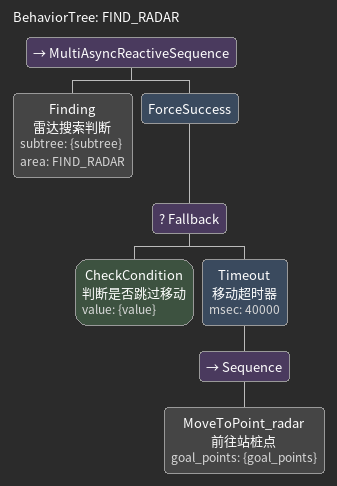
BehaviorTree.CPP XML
<BehaviorTree ID="FIND_RADAR" name="雷达搜索">

    <MultiAsyncReactiveSequence>
        <Finding name="雷达搜索判断" subtree="{subtree}" area="FIND_RADAR"/>
        <ForceSuccess>
            <Fallback>
                <CheckCondition name="判断是否跳过移动" value="{value}"/>
                <Timeout name="移动超时器" msec="40000">
                    <Sequence>
                        <MoveToPoint_radar name="前往站桩点" goal_points="{goal_points}"/>
                    </Sequence>
                </Timeout>
            </Fallback>
        </ForceSuccess>

    </MultiAsyncReactiveSequence>

</BehaviorTree>
